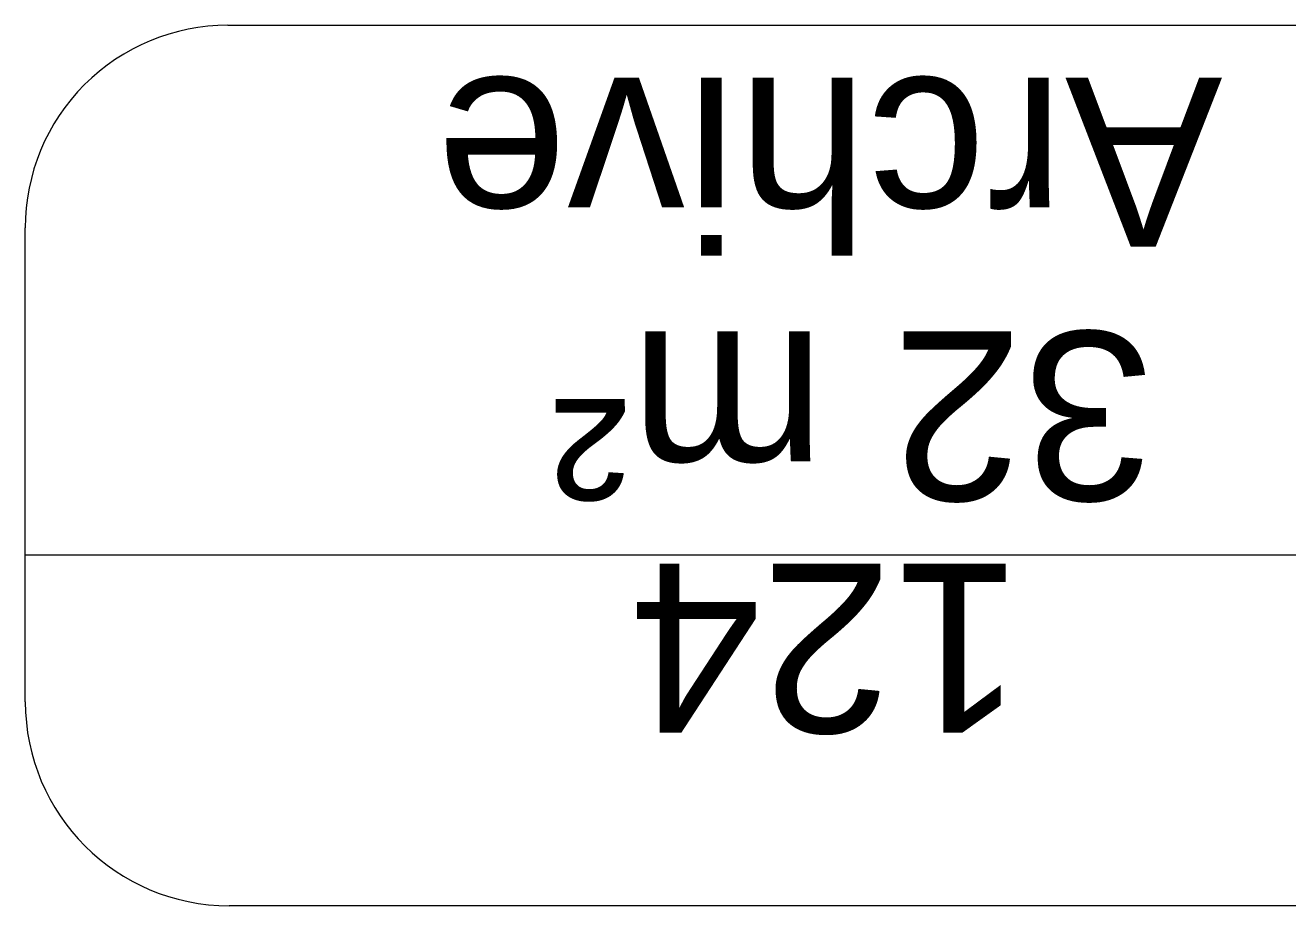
# Model space of a CAD drawing. Header units: centimetres. Extents: x -5566 to 5867, y -120 to 4683.
# Drawn here: x -3518.3 to -3424.9, y 3845.5 to 3910.7 of the extents above; entities that cross this region are included whole.
import ezdxf

# ---------------------------------------------------------------- set-up
doc = ezdxf.new("R2010")
doc.units = ezdxf.units.CM
doc.layers.add('A-AREA-IDEN', color=2, linetype='Continuous', lineweight=5)
doc.styles.add('Arial', font='arial.ttf', dxfattribs={"height": 12.5})

# ---------------------------------------------------------------- blocks, each defined once
blk = doc.blocks.new('AR_TAG_Room - Room_Number_Area-320731-Level _9_00')
at = {"layer": 'A-AREA-IDEN'}
for p, q in [((-0.8926, 0.5188), (0.8926, 0.5188)), ((-1.1946, 0), (-1.1946, 0.2169)), ((1.1946, 0.2169), (1.1946, 0)), ((-1.1946, -0.4845), (-1.1946, 0)), ((-1.1946, 0), (1.1946, 0)), ((1.1946, 0), (1.1946, -0.4845)), ((0.8947, -0.7844), (-0.8947, -0.7844))]:
    blk.add_line(p, q, dxfattribs=at)
for centre, radius, start, end in [((-0.8926, 0.2169), 0.3019, 90, 180), ((0.8926, 0.2169), 0.3019, 0, 90), ((-0.8947, -0.4845), 0.2999, 180, 270), ((0.8947, -0.4845), 0.2999, 270, 0)]:
    blk.add_arc(centre, radius, start, end, dxfattribs=at)

msp = doc.modelspace()

# ---------------------------------------------------------------- block references
at = {"layer": 'A-AREA-IDEN', "xscale": 49.99999999999998, "yscale": 49.99999999999998, "zscale": 49.99999999999998, "rotation": 180}
msp.add_blockref('AR_TAG_Room - Room_Number_Area-320731-Level _9_00', (-3458.601, 3871.438), dxfattribs=at)

# ---------------------------------------------------------------- texts
at = {"layer": 'A-AREA-IDEN', "char_height": 12.5, "attachment_point": 1, "rotation": 180, "style": 'Arial'}
for s, insert, width in [('Archive', (-3429.708, 3894.271), 70.14766), ('32 m²', (-3434.771, 3875.496), 54.51475), ('124', (-3444.434, 3858.308), 34.87341)]:
    msp.add_mtext(s, dxfattribs=dict(at, insert=insert, width=width))

doc.saveas('drawing.dxf')
